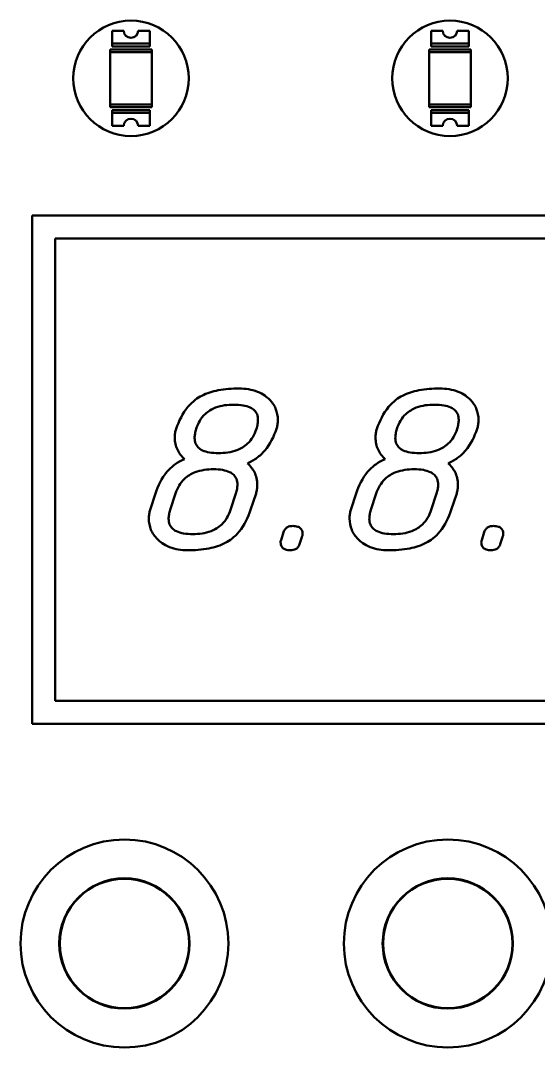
# Model space of a CAD drawing. Header units: millimetres. Extents: x 2121 to 4904, y 892 to 1933.
# Drawn here: x 2520.86 to 2532.08, y 1600.9 to 1623.11 of the extents above; entities that cross this region are included whole.
import ezdxf

# ---------------------------------------------------------------- set-up
doc = ezdxf.new("R2010")
doc.units = ezdxf.units.MM
doc.header["$LTSCALE"] = 1.8
doc.layers.add('외형선(ISO)', color=7, linetype='Continuous', lineweight=50)

msp = doc.modelspace()

# ---------------------------------------------------------------- linework, layer by layer
at = {"layer": '외형선(ISO)', "color": 7}
for p, q in [((2522.846, 1622.895), (2523.096, 1622.895)), ((2522.846, 1622.614), (2522.846, 1622.895)), ((2523.409, 1622.895), (2523.659, 1622.895)), ((2523.659, 1622.895), (2523.659, 1622.614)), ((2529.753, 1622.895), (2530.003, 1622.895)), ((2529.753, 1622.614), (2529.753, 1622.895)), ((2530.315, 1622.895), (2530.565, 1622.895)), ((2530.565, 1622.895), (2530.565, 1622.614)), ((2522.8, 1622.489), (2522.8, 1622.431)), ((2523.706, 1622.489), (2522.8, 1622.489)), ((2522.8, 1622.431), (2523.706, 1622.431)), ((2522.8, 1621.297), (2522.8, 1622.431)), ((2522.846, 1622.614), (2523.659, 1622.614)), ((2522.846, 1622.552), (2522.846, 1622.614)), ((2523.659, 1622.552), (2522.846, 1622.552)), ((2523.659, 1622.614), (2523.659, 1622.552)), ((2523.706, 1622.431), (2523.706, 1622.489)), ((2523.706, 1622.431), (2523.706, 1621.297)), ((2529.706, 1622.489), (2529.706, 1622.431)), ((2530.612, 1622.489), (2529.706, 1622.489)), ((2529.706, 1622.431), (2530.612, 1622.431)), ((2529.706, 1621.297), (2529.706, 1622.431)), ((2529.753, 1622.614), (2530.565, 1622.614)), ((2529.753, 1622.552), (2529.753, 1622.614)), ((2530.565, 1622.552), (2529.753, 1622.552)), ((2530.565, 1622.614), (2530.565, 1622.552)), ((2530.612, 1622.431), (2530.612, 1622.489)), ((2530.612, 1622.431), (2530.612, 1621.297)), ((2523.706, 1621.297), (2522.8, 1621.297)), ((2522.8, 1621.297), (2522.8, 1621.239)), ((2522.8, 1621.239), (2523.706, 1621.239)), ((2522.846, 1621.177), (2523.659, 1621.177)), ((2522.846, 1621.114), (2522.846, 1621.177)), ((2523.659, 1621.114), (2522.846, 1621.114)), ((2522.846, 1620.833), (2522.846, 1621.114)), ((2523.659, 1621.177), (2523.659, 1621.114)), ((2523.659, 1621.114), (2523.659, 1620.833)), ((2523.706, 1621.297), (2523.706, 1621.239)), ((2530.612, 1621.297), (2529.706, 1621.297)), ((2529.706, 1621.297), (2529.706, 1621.239)), ((2529.706, 1621.239), (2530.612, 1621.239)), ((2529.753, 1621.177), (2530.565, 1621.177)), ((2529.753, 1621.114), (2529.753, 1621.177)), ((2530.565, 1621.114), (2529.753, 1621.114)), ((2529.753, 1620.833), (2529.753, 1621.114)), ((2530.565, 1621.177), (2530.565, 1621.114)), ((2530.565, 1621.114), (2530.565, 1620.833)), ((2530.612, 1621.297), (2530.612, 1621.239)), ((2523.096, 1620.833), (2522.846, 1620.833)), ((2523.659, 1620.833), (2523.409, 1620.833)), ((2530.003, 1620.833), (2529.753, 1620.833)), ((2530.565, 1620.833), (2530.315, 1620.833)), ((2521.112, 1607.895), (2521.112, 1618.895)), ((2521.112, 1618.895), (2546.112, 1618.895)), ((2521.612, 1608.395), (2521.612, 1618.395)), ((2521.612, 1618.395), (2545.612, 1618.395)), ((2523.783, 1612.88), (2523.669, 1612.527)), ((2524.103, 1612.527), (2524.217, 1612.88)), ((2525.522, 1612.88), (2525.409, 1612.527)), ((2525.843, 1612.527), (2525.96, 1612.88)), ((2528.128, 1612.88), (2528.014, 1612.527)), ((2528.448, 1612.527), (2528.562, 1612.88)), ((2529.868, 1612.88), (2529.754, 1612.527)), ((2530.188, 1612.527), (2530.305, 1612.88)), ((2526.557, 1612.047), (2526.502, 1611.875)), ((2530.902, 1612.047), (2530.847, 1611.875)), ((2526.904, 1611.784), (2526.962, 1611.956)), ((2531.249, 1611.784), (2531.307, 1611.956)), ((2545.612, 1608.395), (2521.612, 1608.395)), ((2546.112, 1607.895), (2521.112, 1607.895)), ((2521.72, 1603.295), (2521.71, 1603.295)), ((2524.514, 1603.295), (2524.504, 1603.295)), ((2528.72, 1603.295), (2528.71, 1603.295)), ((2531.514, 1603.295), (2531.504, 1603.295)), ((2521.71, 1602.995), (2521.72, 1602.995)), ((2524.504, 1602.995), (2524.514, 1602.995)), ((2528.71, 1602.995), (2528.72, 1602.995)), ((2531.504, 1602.995), (2531.514, 1602.995))]:
    msp.add_line(p, q, dxfattribs=at)
for centre, radius in [((2523.253, 1621.864), 1.25), ((2530.159, 1621.864), 1.25), ((2523.112, 1603.145), 2.25), ((2530.112, 1603.145), 2.25), ((2523.112, 1603.145), 1.41), ((2523.112, 1603.145), 1.4), ((2530.112, 1603.145), 1.41), ((2530.112, 1603.145), 1.4)]:
    msp.add_circle(centre, radius, dxfattribs=at)
for centre, start, end in [((2523.253, 1622.895), 180, 0), ((2530.159, 1622.895), 180, 0), ((2523.253, 1620.833), 0, 180), ((2530.159, 1620.833), 0, 180)]:
    msp.add_arc(centre, 0.156, start, end, dxfattribs=at)
for points, knots in [([(2525.595, 1615.153), (2525.444, 1615.153), (2525.289, 1615.143), (2525.018, 1615.09), (2524.896, 1615.053), (2524.701, 1614.952), (2524.592, 1614.881), (2524.37, 1614.616), (2524.289, 1614.449), (2524.231, 1614.279)], [-0.2492526, -0.2492526, -0.2492526, -0.2492526, -0.1695753, -0.1695753, -0.1037794, -0.1037794, -0.0540017, -0.0540017, 0, 0, 0, 0]), ([(2526.432, 1614.468), (2526.432, 1614.555), (2526.417, 1614.639), (2526.353, 1614.793), (2526.307, 1614.858), (2526.199, 1614.964), (2526.115, 1615.032), (2525.865, 1615.134), (2525.73, 1615.153), (2525.595, 1615.153)], [-0.1759804, -0.1759804, -0.1759804, -0.1759804, -0.1269658, -0.1269658, -0.0809876, -0.0809876, -0.0404742, -0.0404742, 0, 0, 0, 0]), ([(2529.94, 1615.153), (2529.79, 1615.153), (2529.634, 1615.143), (2529.363, 1615.09), (2529.241, 1615.053), (2529.046, 1614.952), (2528.937, 1614.881), (2528.715, 1614.616), (2528.634, 1614.449), (2528.577, 1614.279)], [-0.2492526, -0.2492526, -0.2492526, -0.2492526, -0.1695753, -0.1695753, -0.1037794, -0.1037794, -0.0540017, -0.0540017, 0, 0, 0, 0]), ([(2530.777, 1614.468), (2530.777, 1614.555), (2530.763, 1614.639), (2530.698, 1614.793), (2530.652, 1614.858), (2530.544, 1614.964), (2530.46, 1615.032), (2530.21, 1615.134), (2530.075, 1615.153), (2529.94, 1615.153)], [-0.1759804, -0.1759804, -0.1759804, -0.1759804, -0.1269658, -0.1269658, -0.0809876, -0.0809876, -0.0404742, -0.0404742, 0, 0, 0, 0]), ([(2524.666, 1614.279), (2524.685, 1614.341), (2524.711, 1614.401), (2524.775, 1614.509), (2524.812, 1614.557), (2524.923, 1614.661), (2525, 1614.707), (2525.21, 1614.787), (2525.348, 1614.803), (2525.482, 1614.803)], [-0.1051104, -0.1051104, -0.1051104, -0.1051104, -0.0856042, -0.0856042, -0.0673949, -0.0673949, -0.040092, -0.040092, 0, 0, 0, 0]), ([(2525.482, 1614.803), (2525.548, 1614.803), (2525.617, 1614.8), (2525.733, 1614.779), (2525.786, 1614.765), (2525.868, 1614.727), (2525.899, 1614.706), (2525.95, 1614.655), (2525.969, 1614.627), (2525.997, 1614.557), (2526.003, 1614.516), (2526.003, 1614.474)], [-0.06957685, -0.06957685, -0.06957685, -0.06957685, -0.04972908, -0.04972908, -0.03398166, -0.03398166, -0.02271437, -0.02271437, -0.01241075, -0.01241075, 0, 0, 0, 0]), ([(2529.011, 1614.279), (2529.03, 1614.341), (2529.056, 1614.401), (2529.12, 1614.509), (2529.158, 1614.557), (2529.268, 1614.661), (2529.345, 1614.707), (2529.555, 1614.787), (2529.693, 1614.803), (2529.827, 1614.803)], [-0.1051104, -0.1051104, -0.1051104, -0.1051104, -0.0856042, -0.0856042, -0.0673949, -0.0673949, -0.040092, -0.040092, 0, 0, 0, 0]), ([(2529.827, 1614.803), (2529.893, 1614.803), (2529.962, 1614.8), (2530.079, 1614.779), (2530.131, 1614.765), (2530.213, 1614.727), (2530.244, 1614.706), (2530.295, 1614.655), (2530.314, 1614.627), (2530.342, 1614.557), (2530.348, 1614.516), (2530.348, 1614.474)], [-0.06957685, -0.06957685, -0.06957685, -0.06957685, -0.04972908, -0.04972908, -0.03398166, -0.03398166, -0.02271437, -0.02271437, -0.01241075, -0.01241075, 0, 0, 0, 0]), ([(2526.003, 1614.474), (2526.003, 1614.444), (2526, 1614.414), (2525.988, 1614.349), (2525.979, 1614.313), (2525.968, 1614.279)], [-0.01971232, -0.01971232, -0.01971232, -0.01971232, -0.0107891, -0.0107891, 0, 0, 0, 0]), ([(2526.403, 1614.279), (2526.413, 1614.308), (2526.42, 1614.338), (2526.429, 1614.402), (2526.432, 1614.435), (2526.432, 1614.468)], [-0.01925722, -0.01925722, -0.01925722, -0.01925722, -0.01001082, -0.01001082, 0, 0, 0, 0]), ([(2530.348, 1614.474), (2530.348, 1614.444), (2530.345, 1614.414), (2530.333, 1614.349), (2530.324, 1614.313), (2530.313, 1614.279)], [-0.01971232, -0.01971232, -0.01971232, -0.01971232, -0.0107891, -0.0107891, 0, 0, 0, 0]), ([(2530.748, 1614.279), (2530.758, 1614.308), (2530.765, 1614.338), (2530.775, 1614.402), (2530.777, 1614.435), (2530.777, 1614.468)], [-0.01925722, -0.01925722, -0.01925722, -0.01925722, -0.01001082, -0.01001082, 0, 0, 0, 0]), ([(2524.231, 1614.279), (2524.221, 1614.25), (2524.214, 1614.221), (2524.204, 1614.157), (2524.202, 1614.123), (2524.202, 1614.09)], [-0.01923036, -0.01923036, -0.01923036, -0.01923036, -0.01013747, -0.01013747, 0, 0, 0, 0]), ([(2524.631, 1614.084), (2524.631, 1614.113), (2524.634, 1614.144), (2524.646, 1614.209), (2524.655, 1614.245), (2524.666, 1614.279)], [-0.01971232, -0.01971232, -0.01971232, -0.01971232, -0.0107891, -0.0107891, 0, 0, 0, 0]), ([(2525.968, 1614.279), (2525.949, 1614.217), (2525.924, 1614.157), (2525.859, 1614.049), (2525.822, 1614.002), (2525.711, 1613.898), (2525.633, 1613.851), (2525.421, 1613.771), (2525.282, 1613.754), (2525.147, 1613.754)], [-0.105604, -0.105604, -0.105604, -0.105604, -0.0861489, -0.0861489, -0.0679576, -0.0679576, -0.0405215, -0.0405215, 0, 0, 0, 0]), ([(2525.773, 1613.533), (2525.846, 1613.564), (2525.914, 1613.602), (2526.042, 1613.697), (2526.099, 1613.752), (2526.265, 1613.949), (2526.346, 1614.111), (2526.403, 1614.279)], [-0.1009025, -0.1009025, -0.1009025, -0.1009025, -0.0772262, -0.0772262, -0.0533057, -0.0533057, 0, 0, 0, 0]), ([(2528.577, 1614.279), (2528.566, 1614.25), (2528.559, 1614.221), (2528.55, 1614.157), (2528.547, 1614.123), (2528.547, 1614.09)], [-0.01923036, -0.01923036, -0.01923036, -0.01923036, -0.01013747, -0.01013747, 0, 0, 0, 0]), ([(2528.976, 1614.084), (2528.976, 1614.113), (2528.979, 1614.144), (2528.991, 1614.209), (2529, 1614.245), (2529.011, 1614.279)], [-0.01971232, -0.01971232, -0.01971232, -0.01971232, -0.0107891, -0.0107891, 0, 0, 0, 0]), ([(2530.313, 1614.279), (2530.294, 1614.217), (2530.269, 1614.157), (2530.204, 1614.049), (2530.167, 1614.002), (2530.056, 1613.898), (2529.978, 1613.851), (2529.766, 1613.771), (2529.627, 1613.754), (2529.492, 1613.754)], [-0.105604, -0.105604, -0.105604, -0.105604, -0.0861489, -0.0861489, -0.0679576, -0.0679576, -0.0405215, -0.0405215, 0, 0, 0, 0]), ([(2530.118, 1613.533), (2530.191, 1613.564), (2530.259, 1613.602), (2530.387, 1613.697), (2530.444, 1613.752), (2530.61, 1613.949), (2530.691, 1614.111), (2530.748, 1614.279)], [-0.1009025, -0.1009025, -0.1009025, -0.1009025, -0.0772262, -0.0772262, -0.0533057, -0.0533057, 0, 0, 0, 0]), ([(2524.202, 1614.09), (2524.202, 1614.044), (2524.207, 1613.999), (2524.225, 1613.912), (2524.239, 1613.87), (2524.294, 1613.751), (2524.348, 1613.682), (2524.412, 1613.623)], [-0.05306697, -0.05306697, -0.05306697, -0.05306697, -0.03943906, -0.03943906, -0.02626191, -0.02626191, 0, 0, 0, 0]), ([(2525.147, 1613.754), (2525.082, 1613.754), (2525.014, 1613.758), (2524.899, 1613.778), (2524.847, 1613.792), (2524.767, 1613.83), (2524.735, 1613.851), (2524.684, 1613.902), (2524.666, 1613.93), (2524.637, 1614.001), (2524.631, 1614.042), (2524.631, 1614.084)], [-0.06908407, -0.06908407, -0.06908407, -0.06908407, -0.0495896, -0.0495896, -0.03407812, -0.03407812, -0.02283564, -0.02283564, -0.01249575, -0.01249575, 0, 0, 0, 0]), ([(2528.547, 1614.09), (2528.547, 1614.044), (2528.552, 1613.999), (2528.57, 1613.912), (2528.584, 1613.87), (2528.639, 1613.751), (2528.693, 1613.682), (2528.757, 1613.623)], [-0.05306697, -0.05306697, -0.05306697, -0.05306697, -0.03943906, -0.03943906, -0.02626191, -0.02626191, 0, 0, 0, 0]), ([(2529.492, 1613.754), (2529.427, 1613.754), (2529.359, 1613.758), (2529.244, 1613.778), (2529.192, 1613.792), (2529.112, 1613.83), (2529.08, 1613.851), (2529.029, 1613.902), (2529.011, 1613.93), (2528.982, 1614.001), (2528.976, 1614.042), (2528.976, 1614.084)], [-0.06908407, -0.06908407, -0.06908407, -0.06908407, -0.0495896, -0.0495896, -0.03407812, -0.03407812, -0.02283564, -0.02283564, -0.01249575, -0.01249575, 0, 0, 0, 0]), ([(2524.412, 1613.623), (2524.339, 1613.594), (2524.27, 1613.556), (2524.141, 1613.463), (2524.083, 1613.409), (2523.917, 1613.213), (2523.838, 1613.049), (2523.783, 1612.88)], [-0.100957, -0.100957, -0.100957, -0.100957, -0.0772493, -0.0772493, -0.0533747, -0.0533747, 0, 0, 0, 0]), ([(2525.986, 1613.07), (2525.986, 1613.118), (2525.981, 1613.166), (2525.96, 1613.258), (2525.945, 1613.301), (2525.887, 1613.416), (2525.835, 1613.479), (2525.773, 1613.533)], [-0.05306065, -0.05306065, -0.05306065, -0.05306065, -0.03856375, -0.03856375, -0.02470731, -0.02470731, 0, 0, 0, 0]), ([(2528.757, 1613.623), (2528.684, 1613.594), (2528.615, 1613.556), (2528.486, 1613.463), (2528.428, 1613.409), (2528.262, 1613.213), (2528.183, 1613.049), (2528.128, 1612.88)], [-0.100957, -0.100957, -0.100957, -0.100957, -0.0772493, -0.0772493, -0.0533747, -0.0533747, 0, 0, 0, 0]), ([(2530.331, 1613.07), (2530.331, 1613.118), (2530.326, 1613.166), (2530.305, 1613.258), (2530.29, 1613.301), (2530.232, 1613.416), (2530.181, 1613.479), (2530.118, 1613.533)], [-0.05306065, -0.05306065, -0.05306065, -0.05306065, -0.03856375, -0.03856375, -0.02470731, -0.02470731, 0, 0, 0, 0]), ([(2524.217, 1612.88), (2524.237, 1612.941), (2524.263, 1613), (2524.328, 1613.107), (2524.365, 1613.154), (2524.476, 1613.259), (2524.554, 1613.306), (2524.767, 1613.388), (2524.907, 1613.405), (2525.042, 1613.405)], [-0.1057103, -0.1057103, -0.1057103, -0.1057103, -0.0864105, -0.0864105, -0.0683639, -0.0683639, -0.0405221, -0.0405221, 0, 0, 0, 0]), ([(2525.042, 1613.405), (2525.106, 1613.405), (2525.174, 1613.401), (2525.289, 1613.381), (2525.341, 1613.367), (2525.422, 1613.329), (2525.453, 1613.308), (2525.504, 1613.257), (2525.523, 1613.229), (2525.551, 1613.158), (2525.557, 1613.117), (2525.557, 1613.075)], [-0.06908407, -0.06908407, -0.06908407, -0.06908407, -0.0495896, -0.0495896, -0.03407812, -0.03407812, -0.02283564, -0.02283564, -0.01249575, -0.01249575, 0, 0, 0, 0]), ([(2528.562, 1612.88), (2528.582, 1612.941), (2528.608, 1613), (2528.673, 1613.107), (2528.71, 1613.154), (2528.821, 1613.259), (2528.9, 1613.306), (2529.113, 1613.388), (2529.252, 1613.405), (2529.387, 1613.405)], [-0.1057103, -0.1057103, -0.1057103, -0.1057103, -0.0864105, -0.0864105, -0.0683639, -0.0683639, -0.0405221, -0.0405221, 0, 0, 0, 0]), ([(2529.387, 1613.405), (2529.452, 1613.405), (2529.519, 1613.401), (2529.634, 1613.381), (2529.686, 1613.367), (2529.767, 1613.329), (2529.798, 1613.308), (2529.849, 1613.257), (2529.868, 1613.229), (2529.896, 1613.158), (2529.903, 1613.117), (2529.903, 1613.075)], [-0.06908407, -0.06908407, -0.06908407, -0.06908407, -0.0495896, -0.0495896, -0.03407812, -0.03407812, -0.02283564, -0.02283564, -0.01249575, -0.01249575, 0, 0, 0, 0]), ([(2525.557, 1613.075), (2525.557, 1613.044), (2525.554, 1613.012), (2525.543, 1612.947), (2525.533, 1612.913), (2525.522, 1612.88)], [-0.01989755, -0.01989755, -0.01989755, -0.01989755, -0.01044879, -0.01044879, 0, 0, 0, 0]), ([(2525.96, 1612.88), (2525.969, 1612.91), (2525.975, 1612.94), (2525.984, 1613.004), (2525.986, 1613.037), (2525.986, 1613.07)], [-0.01920575, -0.01920575, -0.01920575, -0.01920575, -0.00986769, -0.00986769, 0, 0, 0, 0]), ([(2529.903, 1613.075), (2529.903, 1613.044), (2529.899, 1613.012), (2529.888, 1612.947), (2529.879, 1612.913), (2529.868, 1612.88)], [-0.01989755, -0.01989755, -0.01989755, -0.01989755, -0.01044879, -0.01044879, 0, 0, 0, 0]), ([(2530.305, 1612.88), (2530.314, 1612.91), (2530.32, 1612.94), (2530.329, 1613.004), (2530.331, 1613.037), (2530.331, 1613.07)], [-0.01920575, -0.01920575, -0.01920575, -0.01920575, -0.00986769, -0.00986769, 0, 0, 0, 0]), ([(2523.669, 1612.527), (2523.659, 1612.498), (2523.652, 1612.467), (2523.642, 1612.404), (2523.64, 1612.371), (2523.64, 1612.338)], [-0.01927353, -0.01927353, -0.01927353, -0.01927353, -0.00987909, -0.00987909, 0, 0, 0, 0]), ([(2524.068, 1612.332), (2524.068, 1612.364), (2524.071, 1612.395), (2524.083, 1612.46), (2524.092, 1612.494), (2524.103, 1612.527)], [-0.01989755, -0.01989755, -0.01989755, -0.01989755, -0.01044879, -0.01044879, 0, 0, 0, 0]), ([(2524.476, 1611.653), (2524.631, 1611.653), (2524.79, 1611.664), (2525.067, 1611.719), (2525.192, 1611.758), (2525.391, 1611.864), (2525.496, 1611.935), (2525.71, 1612.195), (2525.788, 1612.36), (2525.843, 1612.527)], [-0.2396282, -0.2396282, -0.2396282, -0.2396282, -0.1637242, -0.1637242, -0.1009864, -0.1009864, -0.0530192, -0.0530192, 0, 0, 0, 0]), ([(2525.409, 1612.527), (2525.389, 1612.466), (2525.363, 1612.407), (2525.298, 1612.3), (2525.261, 1612.253), (2525.15, 1612.148), (2525.072, 1612.101), (2524.861, 1612.02), (2524.724, 1612.003), (2524.59, 1612.003)], [-0.1052151, -0.1052151, -0.1052151, -0.1052151, -0.0858617, -0.0858617, -0.0677944, -0.0677944, -0.0400855, -0.0400855, 0, 0, 0, 0]), ([(2528.014, 1612.527), (2528.004, 1612.498), (2527.997, 1612.467), (2527.987, 1612.404), (2527.985, 1612.371), (2527.985, 1612.338)], [-0.01927353, -0.01927353, -0.01927353, -0.01927353, -0.00987909, -0.00987909, 0, 0, 0, 0]), ([(2528.413, 1612.332), (2528.413, 1612.364), (2528.417, 1612.395), (2528.428, 1612.46), (2528.437, 1612.494), (2528.448, 1612.527)], [-0.01989755, -0.01989755, -0.01989755, -0.01989755, -0.01044879, -0.01044879, 0, 0, 0, 0]), ([(2528.821, 1611.653), (2528.976, 1611.653), (2529.135, 1611.664), (2529.412, 1611.719), (2529.537, 1611.758), (2529.736, 1611.864), (2529.841, 1611.935), (2530.055, 1612.195), (2530.133, 1612.36), (2530.188, 1612.527)], [-0.2396282, -0.2396282, -0.2396282, -0.2396282, -0.1637242, -0.1637242, -0.1009864, -0.1009864, -0.0530192, -0.0530192, 0, 0, 0, 0]), ([(2529.754, 1612.527), (2529.734, 1612.466), (2529.708, 1612.407), (2529.643, 1612.3), (2529.606, 1612.253), (2529.495, 1612.148), (2529.417, 1612.101), (2529.206, 1612.02), (2529.069, 1612.003), (2528.935, 1612.003)], [-0.1052151, -0.1052151, -0.1052151, -0.1052151, -0.0858617, -0.0858617, -0.0677944, -0.0677944, -0.0400855, -0.0400855, 0, 0, 0, 0]), ([(2523.64, 1612.338), (2523.64, 1612.255), (2523.654, 1612.174), (2523.718, 1612.02), (2523.765, 1611.953), (2523.878, 1611.842), (2523.962, 1611.774), (2524.211, 1611.673), (2524.343, 1611.653), (2524.476, 1611.653)], [-0.1709096, -0.1709096, -0.1709096, -0.1709096, -0.125717, -0.125717, -0.0805637, -0.0805637, -0.0399393, -0.0399393, 0, 0, 0, 0]), ([(2524.59, 1612.003), (2524.524, 1612.003), (2524.455, 1612.007), (2524.338, 1612.027), (2524.285, 1612.041), (2524.204, 1612.08), (2524.172, 1612.101), (2524.122, 1612.152), (2524.103, 1612.18), (2524.074, 1612.25), (2524.068, 1612.291), (2524.068, 1612.332)], [-0.06957685, -0.06957685, -0.06957685, -0.06957685, -0.04972908, -0.04972908, -0.03398166, -0.03398166, -0.02271437, -0.02271437, -0.01241075, -0.01241075, 0, 0, 0, 0]), ([(2527.985, 1612.338), (2527.985, 1612.255), (2527.999, 1612.174), (2528.063, 1612.02), (2528.111, 1611.953), (2528.223, 1611.842), (2528.307, 1611.774), (2528.556, 1611.673), (2528.688, 1611.653), (2528.821, 1611.653)], [-0.1709096, -0.1709096, -0.1709096, -0.1709096, -0.125717, -0.125717, -0.0805637, -0.0805637, -0.0399393, -0.0399393, 0, 0, 0, 0]), ([(2528.935, 1612.003), (2528.869, 1612.003), (2528.8, 1612.007), (2528.683, 1612.027), (2528.63, 1612.041), (2528.549, 1612.08), (2528.517, 1612.101), (2528.467, 1612.152), (2528.448, 1612.18), (2528.42, 1612.25), (2528.413, 1612.291), (2528.413, 1612.332)], [-0.06957685, -0.06957685, -0.06957685, -0.06957685, -0.04972908, -0.04972908, -0.03398166, -0.03398166, -0.02271437, -0.02271437, -0.01241075, -0.01241075, 0, 0, 0, 0]), ([(2526.758, 1612.178), (2526.737, 1612.178), (2526.715, 1612.176), (2526.675, 1612.168), (2526.657, 1612.161), (2526.622, 1612.142), (2526.605, 1612.129), (2526.576, 1612.093), (2526.564, 1612.071), (2526.557, 1612.047)], [-0.02611737, -0.02611737, -0.02611737, -0.02611737, -0.01964564, -0.01964564, -0.01398276, -0.01398276, -0.0075646, -0.0075646, 0, 0, 0, 0]), ([(2526.968, 1612.006), (2526.968, 1612.021), (2526.967, 1612.037), (2526.961, 1612.065), (2526.957, 1612.078), (2526.943, 1612.107), (2526.932, 1612.12), (2526.903, 1612.146), (2526.884, 1612.156), (2526.83, 1612.174), (2526.793, 1612.178), (2526.758, 1612.178)], [-0.03089014, -0.03089014, -0.03089014, -0.03089014, -0.0262839, -0.0262839, -0.02217317, -0.02217317, -0.01685765, -0.01685765, -0.01049185, -0.01049185, 0, 0, 0, 0]), ([(2526.962, 1611.956), (2526.964, 1611.963), (2526.966, 1611.97), (2526.968, 1611.987), (2526.968, 1611.997), (2526.968, 1612.006)], [-0.004892519, -0.004892519, -0.004892519, -0.004892519, -0.002791626, -0.002791626, 0, 0, 0, 0]), ([(2531.103, 1612.178), (2531.082, 1612.178), (2531.06, 1612.176), (2531.02, 1612.168), (2531.002, 1612.161), (2530.967, 1612.142), (2530.95, 1612.129), (2530.921, 1612.093), (2530.91, 1612.071), (2530.902, 1612.047)], [-0.02611737, -0.02611737, -0.02611737, -0.02611737, -0.01964564, -0.01964564, -0.01398276, -0.01398276, -0.0075646, -0.0075646, 0, 0, 0, 0]), ([(2531.313, 1612.006), (2531.313, 1612.021), (2531.312, 1612.037), (2531.306, 1612.065), (2531.302, 1612.078), (2531.288, 1612.107), (2531.277, 1612.12), (2531.248, 1612.146), (2531.229, 1612.156), (2531.176, 1612.174), (2531.138, 1612.178), (2531.103, 1612.178)], [-0.03089014, -0.03089014, -0.03089014, -0.03089014, -0.0262839, -0.0262839, -0.02217317, -0.02217317, -0.01685765, -0.01685765, -0.01049185, -0.01049185, 0, 0, 0, 0]), ([(2531.307, 1611.956), (2531.309, 1611.963), (2531.311, 1611.97), (2531.313, 1611.987), (2531.313, 1611.997), (2531.313, 1612.006)], [-0.004892519, -0.004892519, -0.004892519, -0.004892519, -0.002791626, -0.002791626, 0, 0, 0, 0]), ([(2526.502, 1611.875), (2526.498, 1611.868), (2526.496, 1611.861), (2526.493, 1611.844), (2526.493, 1611.835), (2526.493, 1611.825)], [-0.004992203, -0.004992203, -0.004992203, -0.004992203, -0.002805938, -0.002805938, 0, 0, 0, 0]), ([(2526.493, 1611.825), (2526.493, 1611.81), (2526.494, 1611.794), (2526.5, 1611.766), (2526.504, 1611.753), (2526.518, 1611.724), (2526.529, 1611.711), (2526.558, 1611.685), (2526.577, 1611.675), (2526.63, 1611.657), (2526.668, 1611.653), (2526.703, 1611.653)], [-0.03089014, -0.03089014, -0.03089014, -0.03089014, -0.0262839, -0.0262839, -0.02217317, -0.02217317, -0.01685765, -0.01685765, -0.01049185, -0.01049185, 0, 0, 0, 0]), ([(2526.703, 1611.653), (2526.723, 1611.653), (2526.744, 1611.655), (2526.782, 1611.663), (2526.799, 1611.668), (2526.835, 1611.687), (2526.852, 1611.7), (2526.884, 1611.736), (2526.896, 1611.76), (2526.904, 1611.784)], [-0.02605506, -0.02605506, -0.02605506, -0.02605506, -0.01989248, -0.01989248, -0.01444439, -0.01444439, -0.0078256, -0.0078256, 0, 0, 0, 0]), ([(2530.847, 1611.875), (2530.843, 1611.868), (2530.841, 1611.861), (2530.839, 1611.844), (2530.838, 1611.835), (2530.838, 1611.825)], [-0.004992203, -0.004992203, -0.004992203, -0.004992203, -0.002805938, -0.002805938, 0, 0, 0, 0]), ([(2530.838, 1611.825), (2530.838, 1611.81), (2530.839, 1611.794), (2530.845, 1611.766), (2530.849, 1611.753), (2530.863, 1611.724), (2530.874, 1611.711), (2530.903, 1611.685), (2530.922, 1611.675), (2530.976, 1611.657), (2531.013, 1611.653), (2531.048, 1611.653)], [-0.03089014, -0.03089014, -0.03089014, -0.03089014, -0.0262839, -0.0262839, -0.02217317, -0.02217317, -0.01685765, -0.01685765, -0.01049185, -0.01049185, 0, 0, 0, 0]), ([(2531.048, 1611.653), (2531.068, 1611.653), (2531.089, 1611.655), (2531.127, 1611.663), (2531.144, 1611.668), (2531.18, 1611.687), (2531.197, 1611.7), (2531.229, 1611.736), (2531.241, 1611.76), (2531.249, 1611.784)], [-0.02605506, -0.02605506, -0.02605506, -0.02605506, -0.01989248, -0.01989248, -0.01444439, -0.01444439, -0.0078256, -0.0078256, 0, 0, 0, 0])]:
    msp.add_open_spline(points, degree=3, knots=knots, dxfattribs=at)

doc.saveas('drawing.dxf')
